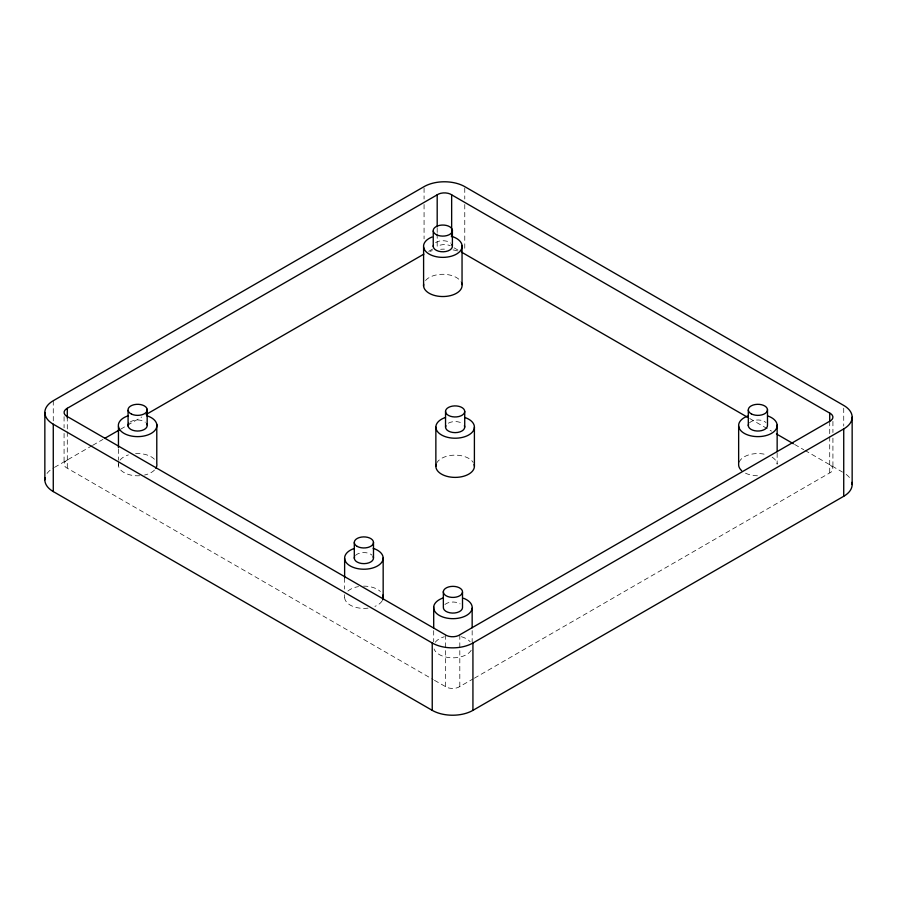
<?xml version="1.0" encoding="UTF-8"?>
<svg xmlns="http://www.w3.org/2000/svg" width="897" height="897" viewBox="0 0 897 897"><rect width="100%" height="100%" fill="white"/><g stroke="black" fill="none" stroke-linecap="round" stroke-linejoin="round"><path stroke-width="0.67" stroke-dasharray="4.49 3.36" d="M67.286 459.993L66.053 460.811A9.542 5.505 0 0 0 66.053 467.516L433.24 679.601M474.367 678.199L830.947 472.226A9.542 5.505 0 0 0 830.947 465.521L829.714 464.702M54.482 467.382L92.055 445.697M92.75 445.293L102.953 439.395M120.647 429.181L141.737 417.015M428.699 251.328L434.765 247.83M434.451 680.307L446.762 687.315A9.553 5.517 0 0 0 458.401 687.315L473.145 678.894M454.073 247.83L458.916 250.633M749.735 418.529L771.555 431.121M794.574 444.419L803.768 449.722M804.979 450.429L842.518 472.091M843.729 408.18L843.729 426.053M832.921 421.366L832.921 432.545M832.921 438.128L832.921 468.873M829.714 421.343L829.714 435.359M829.714 436.716L829.714 473.033M777.15 453.007L777.15 464.198A19.274 11.123 0 0 0 772.126 457.167M472.158 630.602L472.158 641.792M464.769 188.022L464.769 199.022M464.769 204.516L464.769 251.261M459.813 634.908L459.813 686.597M445.349 634.908L445.349 686.597M437.187 228.264L437.187 232.458M437.187 233.859L437.187 246.428L438.599 245.711A9.553 5.517 0 0 1 450.238 245.711M433.7 630.658L433.7 641.848M424.068 188.022L424.068 199.022M424.068 204.516L424.068 238.882M344.627 577.915L344.627 589.094M344.627 594.689L344.627 597.492M118.46 449.061L118.46 460.251M118.46 461.652L118.46 465.846M67.286 416.634L67.286 430.65M67.286 431.995L67.286 468.324M64.079 416.657L64.079 427.835M64.079 433.419L64.079 464.164M53.271 400.724L53.271 421.343M355.492 555.434A9.598 5.539 0 0 1 372.109 555.243M749.399 422.947A9.598 5.539 0 0 1 765.993 422.532M444.923 604.5A9.598 5.539 0 0 1 460.105 603.872M436.525 463.39A19.274 11.123 0 0 1 454.297 455.149A19.274 11.123 0 0 1 473.246 462.46M382.133 600.855A19.274 11.123 0 0 1 374.912 606.394M368.039 608.132A19.274 11.123 0 0 1 345.188 594.61M347.89 591.078A19.274 11.123 0 0 1 358.531 586.582M363.509 586.145A19.274 11.123 0 0 1 380.384 591.515M425.526 280.514A19.274 11.123 0 0 1 444.049 274.303A19.274 11.123 0 0 1 461.058 281.815M47.036 473.47A28.76 16.606 0 0 1 53.271 468.077M846.207 474.423A28.76 16.606 0 0 1 851.175 480.243M757.46 475.791A19.274 11.123 0 0 1 744.858 472.865M739.094 462.247A19.274 11.123 0 0 1 766.823 454.813M435.594 242.605A9.598 5.539 0 0 1 450.787 243.154M430.033 251.362A28.782 16.617 0 0 1 432.253 250.7M440.662 249.288A28.782 16.617 0 0 1 444.419 249.142M453.075 249.904A28.782 16.617 0 0 1 457.705 251.014M471.205 650.235A19.274 11.123 0 0 1 451.774 657.815A19.274 11.123 0 0 1 434.047 648.935M435.247 642.286A19.274 11.123 0 0 1 444.318 636.758M461.361 636.713A19.274 11.123 0 0 1 470.163 641.736M154.486 470.05A19.274 11.123 0 0 1 144.54 475.051M139.652 475.735A19.274 11.123 0 0 1 118.393 463.906M120.007 460.161A19.274 11.123 0 0 1 128.406 454.902M135.582 453.613A19.274 11.123 0 0 1 155.607 460.677M448.354 423.182A9.598 5.539 0 0 1 461.921 423.182M130.155 422.027A9.598 5.539 0 0 1 145.37 422.252"/><path stroke-width="1.35" d="M67.286 408.292L66.053 409.11A9.542 5.505 0 0 0 66.053 415.816L446.762 635.614A9.553 5.517 0 0 0 458.401 635.614L830.947 420.525A9.542 5.505 0 0 0 830.947 413.82L450.238 194.021A9.553 5.517 0 0 0 438.599 194.021L67.286 408.292L67.286 418.08M104.882 438.285L119.436 429.887M146.121 414.481L423.855 254.131M53.271 424.203L432.231 642.992A28.782 16.617 0 0 0 472.932 642.992L843.729 428.923A28.76 16.606 0 0 0 843.729 405.433L464.769 186.643A28.782 16.617 0 0 0 424.068 186.643L53.271 400.724A28.76 16.606 0 0 0 53.271 424.203L53.271 491.567L432.231 710.357A28.782 16.617 0 0 0 472.932 710.357L843.729 496.276A28.76 16.606 0 0 0 851.903 482.373M461.338 252.023L747.313 417.127M776.398 433.924L793.363 443.712M852.15 417.172L852.15 484.537M843.729 428.923L843.729 496.276M829.714 413.012L829.714 421.388M777.15 425.032L777.15 451.617M767.484 409.604L767.484 425.268A9.598 5.539 0 0 1 757.046 431.02A9.598 5.539 0 0 1 748.535 424.303M748.311 410.075L748.311 425.739M738.646 425.974L738.646 465.139A19.274 11.123 0 0 0 741.628 470.633M474.401 427.095L474.401 466.261M472.932 642.992L472.932 710.357M472.158 608.222L472.158 627.799M464.724 411.431A9.598 5.539 0 0 1 450.339 416.23A9.598 5.539 0 0 1 450.339 406.633A9.598 5.539 0 0 1 464.724 411.431L464.724 427.095M462.504 592.211A9.598 5.539 0 0 1 447.637 596.505A9.598 5.539 0 0 1 448.646 586.93A9.598 5.539 0 0 1 462.504 592.211L462.504 607.886A9.598 5.539 0 0 1 452.346 613.077A9.598 5.539 0 0 1 443.353 607.213L443.353 591.549M462.045 245.498L462.045 284.663M452.391 230.204L452.391 245.868M451.651 194.727L451.651 236.651M445.54 411.431L445.54 427.095M437.187 194.727L437.187 226.874M435.864 427.095L435.864 466.261M433.7 606.877L433.7 627.855M433.251 230.955L433.251 246.619M432.231 642.992L432.231 710.357M423.597 247L423.597 286.154M383.165 557.878L383.165 597.043M373.488 542.326L373.488 557.99M354.304 542.55L354.304 558.214M344.627 558.326L344.627 577.915M156.784 424.337L156.784 463.491A19.274 11.123 0 0 1 155.843 468.279M147.164 409.256L147.164 424.92M128.08 410.422L128.08 426.086M118.46 426.68L118.46 447.659M44.85 412.463L44.85 479.828M373.107 556.566A9.598 5.539 0 0 1 364.092 563.641A9.598 5.539 0 0 1 354.584 556.779M464.769 417.464A19.274 11.123 0 0 1 469.893 434.249A19.274 11.123 0 0 1 440.371 434.249A19.274 11.123 0 0 1 445.495 417.464M373.197 548.359A19.274 11.123 0 0 1 378.904 565.076A19.274 11.123 0 0 1 349.382 565.424A19.274 11.123 0 0 1 353.934 548.583M382.806 595.115A19.274 11.123 0 0 1 382.604 599.936M474.109 464.332A19.274 11.123 0 0 1 455.138 477.395A19.274 11.123 0 0 1 436.155 464.332M146.57 423.519A9.598 5.539 0 0 1 137.376 431.042A9.598 5.539 0 0 1 128.854 423.261M767.91 416.006A19.274 11.123 0 0 1 772.642 432.668A19.274 11.123 0 0 1 743.4 432.825A19.274 11.123 0 0 1 747.571 416.118M461.529 282.746A19.274 11.123 0 0 1 444.116 296.515A19.274 11.123 0 0 1 423.664 284.214M451.314 236.259A19.274 11.123 0 0 1 458.389 252.808A19.274 11.123 0 0 1 428.934 253.952A19.274 11.123 0 0 1 432.085 237.01M53.271 491.567A28.76 16.606 0 0 1 45.097 477.653M451.897 244.455A9.598 5.539 0 0 1 443.466 251.777A9.598 5.539 0 0 1 433.408 245.173M146.57 415.659A19.274 11.123 0 0 1 152.613 432.5A19.274 11.123 0 0 1 122.822 432.634A19.274 11.123 0 0 1 128.406 415.737M464.399 425.671A9.598 5.539 0 0 1 455.138 432.634A9.598 5.539 0 0 1 445.865 425.671M463.547 598.265A19.274 11.123 0 0 1 467.202 615.017A19.274 11.123 0 0 1 437.96 614.557A19.274 11.123 0 0 1 443.208 597.94M357.253 546.43A9.598 5.539 0 0 0 373.208 543.761A9.598 5.539 0 0 0 361.233 537.112A9.598 5.539 0 0 0 357.253 546.43M751.406 413.921A9.598 5.539 0 0 0 767.26 411.05A9.598 5.539 0 0 0 755.027 404.558A9.598 5.539 0 0 0 751.406 413.921M131.59 414.145A9.598 5.539 0 0 0 147.097 410.703A9.598 5.539 0 0 0 134.169 404.67A9.598 5.539 0 0 0 131.59 414.145M436.514 234.756A9.598 5.539 0 0 0 452.234 231.65A9.598 5.539 0 0 0 439.721 225.338A9.598 5.539 0 0 0 436.514 234.756"/></g></svg>
